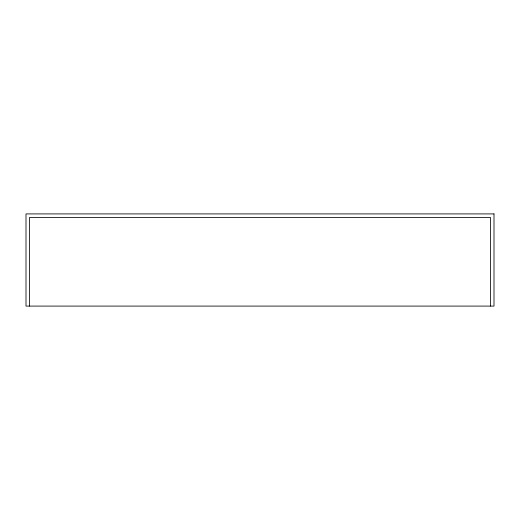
<?xml version="1.0" encoding="UTF-8"?>
<svg xmlns="http://www.w3.org/2000/svg" width="520" height="520" viewBox="0 0 520 520"><rect width="100%" height="100%" fill="white"/><g stroke="black" fill="none" stroke-linecap="round" stroke-linejoin="round"><path stroke-width="0.78" d="M490.457 306.092L490.457 217.458L29.543 217.458L29.543 306.092M494 213.909L26 213.909L26 306.092L494 306.092L494 213.909"/></g></svg>
